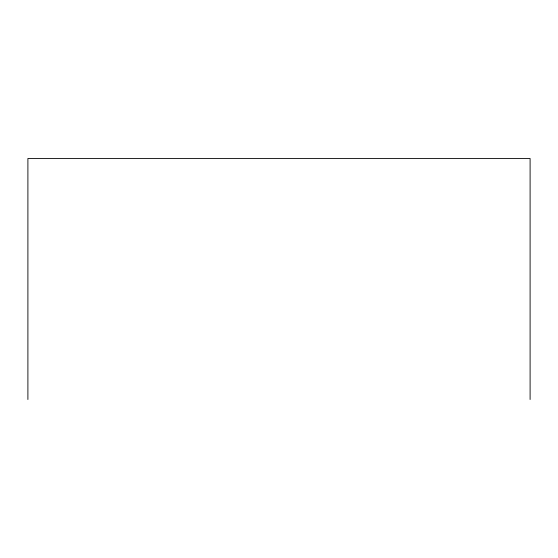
<?xml version="1.0" encoding="UTF-8"?>
<svg xmlns="http://www.w3.org/2000/svg" width="558" height="558" viewBox="0 0 558 558"><rect width="100%" height="100%" fill="white"/><g stroke="black" fill="none" stroke-linecap="round" stroke-linejoin="round"><path stroke-width="0.84" d="M530.1 399.507L530.1 158.493L27.9 158.493L27.9 399.507"/></g></svg>
